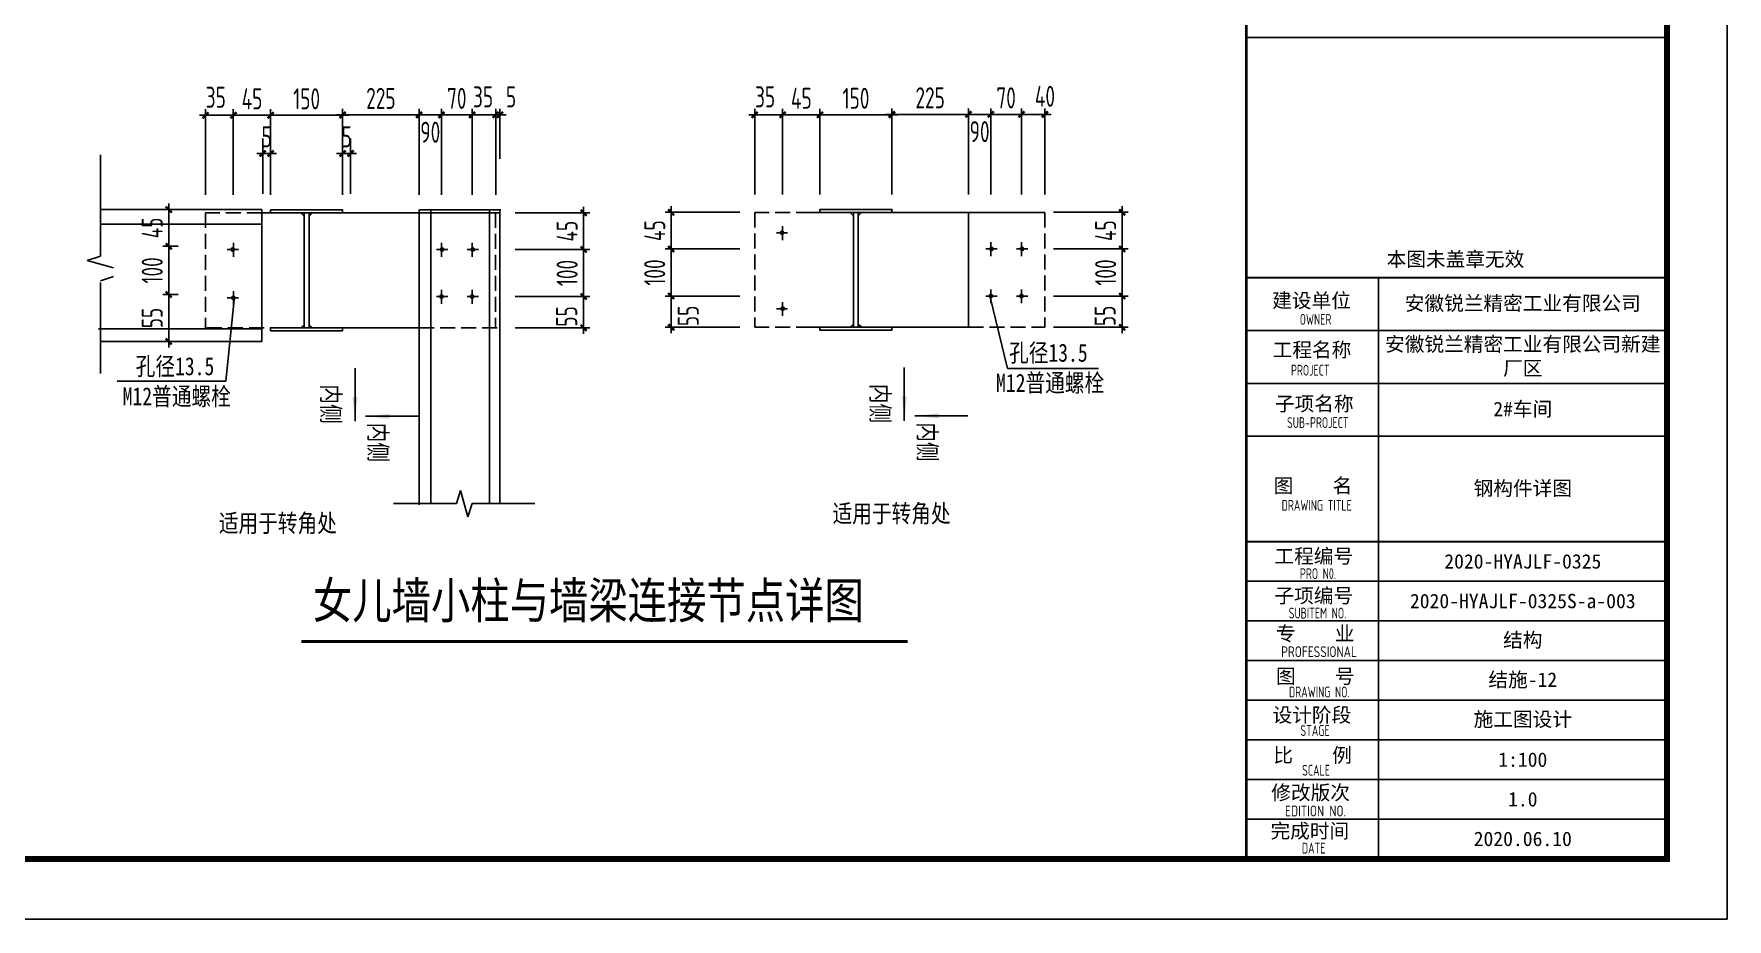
# Model space of a CAD drawing. Extents: x 492302 to 683319, y -252071 to 755100.
# Drawn here: x 549251 to 577425, y -252071 to -237333 of the extents above; entities that cross this region are included whole.
import ezdxf

# ---------------------------------------------------------------- set-up
doc = ezdxf.new("R2010")
doc.units = 0
doc.header["$LTSCALE"] = 1000
doc.header["$MEASUREMENT"] = 0
doc.linetypes.add('DASH', pattern=[0.35, 0.25, -0.1])
doc.layers.get('Defpoints').update_dxf_attribs({"color": 250})
for name, color, linetype in [('3T_WOOD', 21, 'Continuous'), ('OTHER', 7, 'Continuous'), ('PUB_DIM', 171, 'Continuous'), ('PUB_TEXT', 7, 'Continuous'), ('PUB_TITLE', 171, 'Continuous'), ('TK', 4, 'Continuous'), ('图层1', 8, 'Continuous'), ('水平支撑', 4, 'Continuous')]:
    doc.layers.add(name, color=color, linetype=linetype)
doc.styles.add('-宋体', font='', dxfattribs={"width": 0.8})
doc.styles.add('TSSD_Dimension', font='Tssdeng.shx', dxfattribs={"width": 0.7, "bigfont": 'hztxt.shx'})
doc.styles.add('TSSD_REIN', font='tssdeng.shx', dxfattribs={"width": 0.7, "bigfont": 'tssdchn.shx'})
doc.styles.add('图签宋体', font='', dxfattribs={"height": 300})
doc.styles.get('-宋体').set_extended_font_data('SimSun')
doc.styles.get('图签宋体').set_extended_font_data('NSimSun')
doc.dimstyles.new('TSSD_20_100', dxfattribs={"dimtxt": 350, "dimasz": 100, "dimexe": 100, "dimexo": 250, "dimgap": 100, "dimtad": 1, "dimdec": 0, "dimlfac": 0.2, "dimzin": 0, "dimdsep": 46, "dimtxsty": 'TSSD_Dimension', "dimblk": 'ARCHTICK', "dimblk1": 'ARCHTICK', "dimblk2": 'ARCHTICK', "dimcen": 0, "dimdle": 100, "dimclrt": 7, "dimadec": 0, "dimazin": 0, "dimtfac": 1, "dimtdec": 0, "dimtix": 1, "dimtmove": 2, "dimatfit": 3, "dimfxl": 0, "dimtolj": 1, "dimtzin": 0, "dimarcsym": 0})

# ---------------------------------------------------------------- blocks, each defined once
blk = doc.blocks.new('_ArchTick')
at = {"color": 0, "linetype": 'ByBlock', "const_width": 0.4}
blk.add_lwpolyline([(-0.5, -0.5), (0.5, 0.5)], dxfattribs=at)
blk = doc.blocks.new('*D1408')
at = {"layer": 'Defpoints', "color": 0}
for p in [(565683, -238673), (565683, -240255), (566075, -240255)]:
    blk.add_point(p, dxfattribs=at)
at = {"layer": 'PUB_DIM', "color": 0, "lineweight": -2}
for p, q in [((565683, -240005), (565683, -238573)), ((566075, -240005), (566075, -238573)), ((566175, -238673), (565583, -238673))]:
    blk.add_line(p, q, dxfattribs=at)
at = {"layer": 'PUB_DIM', "color": 0, "lineweight": -2, "xscale": 100, "yscale": 100, "zscale": 100}
for p, rotation in [((565683, -238673), 180.0000000021782), ((566075, -238673), 2.178257574314557e-09)]:
    blk.add_blockref('_ArchTick', p, dxfattribs=dict(at, rotation=rotation))
at = {"layer": 'PUB_DIM', "color": 7, "insert": (566074, -238373), "char_height": 350, "attachment_point": 5, "rotation": 0, "style": 'TSSD_Dimension'}
blk.add_mtext('\\A1;40', dxfattribs=at)
blk = doc.blocks.new('*D1409')
at = {"layer": 'Defpoints', "color": 0}
for p in [(564801, -238673), (564801, -240255), (565173, -240255)]:
    blk.add_point(p, dxfattribs=at)
at = {"layer": 'PUB_DIM', "color": 0, "lineweight": -2}
for p, q in [((564801, -240005), (564801, -238573)), ((565173, -240005), (565173, -238573)), ((565273, -238673), (564701, -238673))]:
    blk.add_line(p, q, dxfattribs=at)
at = {"layer": 'PUB_DIM', "color": 0, "lineweight": -2, "xscale": 100, "yscale": 100, "zscale": 100}
for p, rotation in [((564801, -238673), 180.0000000022905), ((565173, -238673), 2.290487799427865e-09)]:
    blk.add_blockref('_ArchTick', p, dxfattribs=dict(at, rotation=rotation))
at = {"layer": 'PUB_DIM', "color": 7, "insert": (564987, -238961), "char_height": 350, "attachment_point": 5, "rotation": 0, "style": 'TSSD_Dimension'}
blk.add_mtext('\\A1;90', dxfattribs=at)
blk = doc.blocks.new('*D1410')
at = {"layer": 'Defpoints', "color": 0}
for p in [(565173, -238673), (565173, -240255), (565683, -240255)]:
    blk.add_point(p, dxfattribs=at)
at = {"layer": 'PUB_DIM', "color": 0, "lineweight": -2}
for p, q in [((565173, -240005), (565173, -238573)), ((565683, -240005), (565683, -238573)), ((565173, -238673), (565073, -238673)), ((565683, -238673), (565173, -238673)), ((565683, -238673), (565783, -238673))]:
    blk.add_line(p, q, dxfattribs=at)
at = {"layer": 'PUB_DIM', "color": 0, "lineweight": -2, "xscale": 100, "yscale": 100, "zscale": 100}
for p, rotation in [((565173, -238673), 359.999999996648), ((565683, -238673), 179.999999996648)]:
    blk.add_blockref('_ArchTick', p, dxfattribs=dict(at, rotation=rotation))
at = {"layer": 'PUB_DIM', "color": 7, "insert": (565428, -238398), "char_height": 350, "attachment_point": 5, "rotation": 360, "style": 'TSSD_Dimension'}
blk.add_mtext('\\A1;70', dxfattribs=at)
blk = doc.blocks.new('*D1411')
at = {"layer": 'Defpoints', "color": 0}
for p in [(563528, -238681), (562331, -240255), (563528, -240255)]:
    blk.add_point(p, dxfattribs=at)
at = {"layer": 'PUB_DIM', "color": 0, "lineweight": -2}
for p, q in [((562331, -240005), (562331, -238581)), ((563528, -240005), (563528, -238581)), ((562231, -238681), (563628, -238681))]:
    blk.add_line(p, q, dxfattribs=at)
at = {"layer": 'PUB_DIM', "color": 0, "lineweight": -2, "xscale": 100, "yscale": 100, "zscale": 100, "rotation": 180}
blk.add_blockref('_ArchTick', (562331, -238681), dxfattribs=at)
at = {"layer": 'PUB_DIM', "color": 0, "lineweight": -2, "xscale": 100, "yscale": 100, "zscale": 100}
blk.add_blockref('_ArchTick', (563528, -238681), dxfattribs=at)
at = {"layer": 'PUB_DIM', "color": 7, "insert": (562930, -238406), "char_height": 350, "attachment_point": 5, "style": 'TSSD_Dimension'}
blk.add_mtext('\\A1;150', dxfattribs=at)
blk = doc.blocks.new('*D1412')
at = {"layer": 'Defpoints', "color": 0}
for p in [(562331, -238681), (561710, -240255), (562331, -240255)]:
    blk.add_point(p, dxfattribs=at)
at = {"layer": 'PUB_DIM', "color": 0, "lineweight": -2}
for p, q in [((561710, -240005), (561710, -238581)), ((562331, -240005), (562331, -238581)), ((561610, -238681), (562431, -238681))]:
    blk.add_line(p, q, dxfattribs=at)
at = {"layer": 'PUB_DIM', "color": 0, "lineweight": -2, "xscale": 100, "yscale": 100, "zscale": 100, "rotation": 180}
blk.add_blockref('_ArchTick', (561710, -238681), dxfattribs=at)
at = {"layer": 'PUB_DIM', "color": 0, "lineweight": -2, "xscale": 100, "yscale": 100, "zscale": 100}
blk.add_blockref('_ArchTick', (562331, -238681), dxfattribs=at)
at = {"layer": 'PUB_DIM', "color": 7, "insert": (562021, -238406), "char_height": 350, "attachment_point": 5, "style": 'TSSD_Dimension'}
blk.add_mtext('\\A1;45', dxfattribs=at)
blk = doc.blocks.new('*D1413')
at = {"layer": 'Defpoints', "color": 0}
for p in [(563528, -238673), (563528, -240255), (564801, -240255)]:
    blk.add_point(p, dxfattribs=at)
at = {"layer": 'PUB_DIM', "color": 0, "lineweight": -2}
for p, q in [((563528, -240005), (563528, -238573)), ((564801, -240005), (564801, -238573)), ((564901, -238673), (563428, -238673))]:
    blk.add_line(p, q, dxfattribs=at)
at = {"layer": 'PUB_DIM', "color": 0, "lineweight": -2, "xscale": 100, "yscale": 100, "zscale": 100, "rotation": 180}
blk.add_blockref('_ArchTick', (563528, -238673), dxfattribs=at)
at = {"layer": 'PUB_DIM', "color": 0, "lineweight": -2, "xscale": 100, "yscale": 100, "zscale": 100}
blk.add_blockref('_ArchTick', (564801, -238673), dxfattribs=at)
at = {"layer": 'PUB_DIM', "color": 7, "insert": (564164, -238398), "char_height": 350, "attachment_point": 5, "style": 'TSSD_Dimension'}
blk.add_mtext('\\A1;225', dxfattribs=at)
blk = doc.blocks.new('*D1414')
at = {"layer": 'Defpoints', "color": 0}
for p in [(554389, -238689), (553191, -240264), (554389, -240264)]:
    blk.add_point(p, dxfattribs=at)
at = {"layer": 'PUB_DIM', "color": 0, "lineweight": -2}
for p, q in [((553191, -240014), (553191, -238589)), ((554389, -240014), (554389, -238589)), ((553091, -238689), (554489, -238689))]:
    blk.add_line(p, q, dxfattribs=at)
at = {"layer": 'PUB_DIM', "color": 0, "lineweight": -2, "xscale": 100, "yscale": 100, "zscale": 100, "rotation": 180}
blk.add_blockref('_ArchTick', (553191, -238689), dxfattribs=at)
at = {"layer": 'PUB_DIM', "color": 0, "lineweight": -2, "xscale": 100, "yscale": 100, "zscale": 100}
blk.add_blockref('_ArchTick', (554389, -238689), dxfattribs=at)
at = {"layer": 'PUB_DIM', "color": 7, "insert": (553790, -238414), "char_height": 350, "attachment_point": 5, "style": 'TSSD_Dimension'}
blk.add_mtext('\\A1;150', dxfattribs=at)
blk = doc.blocks.new('*D1415')
at = {"layer": 'Defpoints', "color": 0}
for p in [(553059, -239410), (553191, -239323), (553191, -239410)]:
    blk.add_point(p, dxfattribs=at)
at = {"layer": 'PUB_DIM', "color": 0, "lineweight": -2}
for p, q in [((553059, -239160), (553059, -239223)), ((553191, -239160), (553191, -239223)), ((553059, -239323), (552959, -239323)), ((553059, -239323), (553191, -239323)), ((553191, -239323), (553291, -239323))]:
    blk.add_line(p, q, dxfattribs=at)
at = {"layer": 'PUB_DIM', "color": 0, "lineweight": -2, "xscale": 100, "yscale": 100, "zscale": 100}
blk.add_blockref('_ArchTick', (553059, -239323), dxfattribs=at)
at = {"layer": 'PUB_DIM', "color": 0, "lineweight": -2, "xscale": 100, "yscale": 100, "zscale": 100, "rotation": 180}
blk.add_blockref('_ArchTick', (553191, -239323), dxfattribs=at)
at = {"layer": 'PUB_DIM', "color": 7, "insert": (553125, -239048), "char_height": 350, "attachment_point": 5, "style": 'TSSD_Dimension'}
blk.add_mtext('\\A1;5', dxfattribs=at)
blk = doc.blocks.new('*D1416')
at = {"layer": 'Defpoints', "color": 0}
for p in [(553191, -238689), (552570, -240264), (553191, -240264)]:
    blk.add_point(p, dxfattribs=at)
at = {"layer": 'PUB_DIM', "color": 0, "lineweight": -2}
for p, q in [((552570, -240014), (552570, -238589)), ((553191, -240014), (553191, -238589)), ((552470, -238689), (553291, -238689))]:
    blk.add_line(p, q, dxfattribs=at)
at = {"layer": 'PUB_DIM', "color": 0, "lineweight": -2, "xscale": 100, "yscale": 100, "zscale": 100, "rotation": 180}
blk.add_blockref('_ArchTick', (552570, -238689), dxfattribs=at)
at = {"layer": 'PUB_DIM', "color": 0, "lineweight": -2, "xscale": 100, "yscale": 100, "zscale": 100}
blk.add_blockref('_ArchTick', (553191, -238689), dxfattribs=at)
at = {"layer": 'PUB_DIM', "color": 7, "insert": (552881, -238414), "char_height": 350, "attachment_point": 5, "style": 'TSSD_Dimension'}
blk.add_mtext('\\A1;45', dxfattribs=at)
blk = doc.blocks.new('*D1417')
at = {"layer": 'Defpoints', "color": 0}
for p in [(552570, -238689), (552106, -240264), (552570, -240264)]:
    blk.add_point(p, dxfattribs=at)
at = {"layer": 'PUB_DIM', "color": 0, "lineweight": -2}
for p, q in [((552106, -240014), (552106, -238589)), ((552570, -240014), (552570, -238589)), ((552006, -238689), (552670, -238689))]:
    blk.add_line(p, q, dxfattribs=at)
at = {"layer": 'PUB_DIM', "color": 0, "lineweight": -2, "xscale": 100, "yscale": 100, "zscale": 100, "rotation": 180}
blk.add_blockref('_ArchTick', (552106, -238689), dxfattribs=at)
at = {"layer": 'PUB_DIM', "color": 0, "lineweight": -2, "xscale": 100, "yscale": 100, "zscale": 100}
blk.add_blockref('_ArchTick', (552570, -238689), dxfattribs=at)
at = {"layer": 'PUB_DIM', "color": 7, "insert": (552278, -238389), "char_height": 350, "attachment_point": 5, "style": 'TSSD_Dimension'}
blk.add_mtext('\\A1;35', dxfattribs=at)
blk = doc.blocks.new('*D1418')
at = {"layer": 'Defpoints', "color": 0}
for p in [(556033, -238682), (556033, -240264), (556543, -240264)]:
    blk.add_point(p, dxfattribs=at)
at = {"layer": 'PUB_DIM', "color": 0, "lineweight": -2}
for p, q in [((556033, -240014), (556033, -238582)), ((556543, -240014), (556543, -238582)), ((556033, -238682), (555933, -238682)), ((556543, -238682), (556033, -238682)), ((556543, -238682), (556643, -238682))]:
    blk.add_line(p, q, dxfattribs=at)
at = {"layer": 'PUB_DIM', "color": 0, "lineweight": -2, "xscale": 100, "yscale": 100, "zscale": 100}
for p, rotation in [((556033, -238682), 359.999999996648), ((556543, -238682), 179.999999996648)]:
    blk.add_blockref('_ArchTick', p, dxfattribs=dict(at, rotation=rotation))
at = {"layer": 'PUB_DIM', "color": 7, "insert": (556288, -238407), "char_height": 350, "attachment_point": 5, "rotation": 360, "style": 'TSSD_Dimension'}
blk.add_mtext('\\A1;70', dxfattribs=at)
blk = doc.blocks.new('*D1419')
at = {"layer": 'Defpoints', "color": 0}
for p in [(556543, -238682), (556543, -240264), (556935, -240264)]:
    blk.add_point(p, dxfattribs=at)
at = {"layer": 'PUB_DIM', "color": 0, "lineweight": -2}
for p, q in [((556543, -240014), (556543, -238582)), ((556935, -240014), (556935, -238582)), ((557035, -238682), (556443, -238682))]:
    blk.add_line(p, q, dxfattribs=at)
at = {"layer": 'PUB_DIM', "color": 0, "lineweight": -2, "xscale": 100, "yscale": 100, "zscale": 100}
for p, rotation in [((556543, -238682), 180.0000000021782), ((556935, -238682), 2.178257574314557e-09)]:
    blk.add_blockref('_ArchTick', p, dxfattribs=dict(at, rotation=rotation))
at = {"layer": 'PUB_DIM', "color": 7, "insert": (556725, -238382), "char_height": 350, "attachment_point": 5, "rotation": 0, "style": 'TSSD_Dimension'}
blk.add_mtext('\\A1;35', dxfattribs=at)
blk = doc.blocks.new('*D1420')
at = {"layer": 'Defpoints', "color": 0}
for p in [(554389, -238682), (554389, -240264), (555661, -240264)]:
    blk.add_point(p, dxfattribs=at)
at = {"layer": 'PUB_DIM', "color": 0, "lineweight": -2}
for p, q in [((554389, -240014), (554389, -238582)), ((555661, -240014), (555661, -238582)), ((555761, -238682), (554289, -238682))]:
    blk.add_line(p, q, dxfattribs=at)
at = {"layer": 'PUB_DIM', "color": 0, "lineweight": -2, "xscale": 100, "yscale": 100, "zscale": 100, "rotation": 180}
blk.add_blockref('_ArchTick', (554389, -238682), dxfattribs=at)
at = {"layer": 'PUB_DIM', "color": 0, "lineweight": -2, "xscale": 100, "yscale": 100, "zscale": 100}
blk.add_blockref('_ArchTick', (555661, -238682), dxfattribs=at)
at = {"layer": 'PUB_DIM', "color": 7, "insert": (555025, -238407), "char_height": 350, "attachment_point": 5, "style": 'TSSD_Dimension'}
blk.add_mtext('\\A1;225', dxfattribs=at)
blk = doc.blocks.new('*D1421')
at = {"layer": 'Defpoints', "color": 0}
for p in [(555661, -238682), (555661, -240264), (556033, -240264)]:
    blk.add_point(p, dxfattribs=at)
at = {"layer": 'PUB_DIM', "color": 0, "lineweight": -2}
for p, q in [((555661, -240014), (555661, -238582)), ((556033, -240014), (556033, -238582)), ((556133, -238682), (555561, -238682))]:
    blk.add_line(p, q, dxfattribs=at)
at = {"layer": 'PUB_DIM', "color": 0, "lineweight": -2, "xscale": 100, "yscale": 100, "zscale": 100}
for p, rotation in [((555661, -238682), 180.0000000022905), ((556033, -238682), 2.290487799427865e-09)]:
    blk.add_blockref('_ArchTick', p, dxfattribs=dict(at, rotation=rotation))
at = {"layer": 'PUB_DIM', "color": 7, "insert": (555847, -238970), "char_height": 350, "attachment_point": 5, "rotation": 0, "style": 'TSSD_Dimension'}
blk.add_mtext('\\A1;90', dxfattribs=at)
blk = doc.blocks.new('*D1422')
at = {"layer": 'Defpoints', "color": 0}
for p in [(556935, -238683), (556935, -239662), (557007, -239662)]:
    blk.add_point(p, dxfattribs=at)
at = {"layer": 'PUB_DIM', "color": 0, "lineweight": -2}
for p, q in [((556935, -239412), (556935, -238583)), ((557007, -239412), (557007, -238583)), ((556935, -238683), (556835, -238683)), ((557007, -238683), (556935, -238683)), ((557007, -238683), (557107, -238683))]:
    blk.add_line(p, q, dxfattribs=at)
at = {"layer": 'PUB_DIM', "color": 0, "lineweight": -2, "xscale": 100, "yscale": 100, "zscale": 100}
for p, rotation in [((556935, -238683), 1.181690564132229e-08), ((557007, -238683), 180.0000000118169)]:
    blk.add_blockref('_ArchTick', p, dxfattribs=dict(at, rotation=rotation))
at = {"layer": 'PUB_DIM', "color": 7, "insert": (557191, -238383), "char_height": 350, "attachment_point": 5, "rotation": 0, "style": 'TSSD_Dimension'}
blk.add_mtext('\\A1;5', dxfattribs=at)
blk = doc.blocks.new('*D1423')
at = {"layer": 'Defpoints', "color": 0}
for p in [(554389, -239323), (554389, -239410), (554521, -239410)]:
    blk.add_point(p, dxfattribs=at)
at = {"layer": 'PUB_DIM', "color": 0, "lineweight": -2}
for p, q in [((554389, -239160), (554389, -239223)), ((554521, -239160), (554521, -239223)), ((554389, -239323), (554289, -239323)), ((554521, -239323), (554389, -239323)), ((554521, -239323), (554621, -239323))]:
    blk.add_line(p, q, dxfattribs=at)
at = {"layer": 'PUB_DIM', "color": 0, "lineweight": -2, "xscale": 100, "yscale": 100, "zscale": 100}
blk.add_blockref('_ArchTick', (554389, -239323), dxfattribs=at)
at = {"layer": 'PUB_DIM', "color": 0, "lineweight": -2, "xscale": 100, "yscale": 100, "zscale": 100, "rotation": 180}
blk.add_blockref('_ArchTick', (554521, -239323), dxfattribs=at)
at = {"layer": 'PUB_DIM', "color": 7, "insert": (554455, -239048), "char_height": 350, "attachment_point": 5, "style": 'TSSD_Dimension'}
blk.add_mtext('\\A1;5', dxfattribs=at)
blk = doc.blocks.new('*D1424')
at = {"layer": 'Defpoints', "color": 0}
for p in [(561710, -238681), (561246, -240255), (561710, -240255)]:
    blk.add_point(p, dxfattribs=at)
at = {"layer": 'PUB_DIM', "color": 0, "lineweight": -2}
for p, q in [((561246, -240005), (561246, -238581)), ((561710, -240005), (561710, -238581)), ((561146, -238681), (561810, -238681))]:
    blk.add_line(p, q, dxfattribs=at)
at = {"layer": 'PUB_DIM', "color": 0, "lineweight": -2, "xscale": 100, "yscale": 100, "zscale": 100, "rotation": 180}
blk.add_blockref('_ArchTick', (561246, -238681), dxfattribs=at)
at = {"layer": 'PUB_DIM', "color": 0, "lineweight": -2, "xscale": 100, "yscale": 100, "zscale": 100}
blk.add_blockref('_ArchTick', (561710, -238681), dxfattribs=at)
at = {"layer": 'PUB_DIM', "color": 7, "insert": (561418, -238381), "char_height": 350, "attachment_point": 5, "style": 'TSSD_Dimension'}
blk.add_mtext('\\A1;35', dxfattribs=at)
blk = doc.blocks.new('*D1430')
at = {"layer": 'Defpoints', "color": 0}
for p in [(551496, -240258), (551902, -240258), (551902, -240869)]:
    blk.add_point(p, dxfattribs=at)
at = {"layer": 'PUB_DIM', "color": 0, "lineweight": -2}
for p, q in [((551652, -240258), (551396, -240258)), ((551496, -240969), (551496, -240158)), ((551652, -240869), (551396, -240869))]:
    blk.add_line(p, q, dxfattribs=at)
at = {"layer": 'PUB_DIM', "color": 0, "lineweight": -2, "xscale": 100, "yscale": 100, "zscale": 100}
for p, rotation in [((551496, -240258), 90), ((551496, -240869), 270)]:
    blk.add_blockref('_ArchTick', p, dxfattribs=dict(at, rotation=rotation))
at = {"layer": 'PUB_DIM', "color": 7, "insert": (551221, -240564), "char_height": 350, "attachment_point": 5, "rotation": 90, "style": 'TSSD_Dimension'}
blk.add_mtext('\\A1;45', dxfattribs=at)
blk = doc.blocks.new('*D1431')
at = {"layer": 'Defpoints', "color": 0}
for p in [(551496, -241672), (551902, -241672), (551902, -242455)]:
    blk.add_point(p, dxfattribs=at)
at = {"layer": 'PUB_DIM', "color": 0, "lineweight": -2}
for p, q in [((551652, -241672), (551396, -241672)), ((551496, -242555), (551496, -241572)), ((551652, -242455), (551396, -242455))]:
    blk.add_line(p, q, dxfattribs=at)
at = {"layer": 'PUB_DIM', "color": 0, "lineweight": -2, "xscale": 100, "yscale": 100, "zscale": 100}
for p, rotation in [((551496, -241672), 90), ((551496, -242455), 270)]:
    blk.add_blockref('_ArchTick', p, dxfattribs=dict(at, rotation=rotation))
at = {"layer": 'PUB_DIM', "color": 7, "insert": (551221, -242064), "char_height": 350, "attachment_point": 5, "rotation": 90, "style": 'TSSD_Dimension'}
blk.add_mtext('\\A1;55', dxfattribs=at)
blk = doc.blocks.new('*D1432')
at = {"layer": 'Defpoints', "color": 0}
for p in [(551496, -240869), (551902, -240869), (551902, -241672)]:
    blk.add_point(p, dxfattribs=at)
at = {"layer": 'PUB_DIM', "color": 0, "lineweight": -2}
for p, q in [((551652, -240869), (551396, -240869)), ((551496, -241772), (551496, -240769)), ((551652, -241672), (551396, -241672))]:
    blk.add_line(p, q, dxfattribs=at)
at = {"layer": 'PUB_DIM', "color": 0, "lineweight": -2, "xscale": 100, "yscale": 100, "zscale": 100}
for p, rotation in [((551496, -240869), 90), ((551496, -241672), 270)]:
    blk.add_blockref('_ArchTick', p, dxfattribs=dict(at, rotation=rotation))
at = {"layer": 'PUB_DIM', "color": 7, "insert": (551221, -241271), "char_height": 350, "attachment_point": 5, "rotation": 90, "style": 'TSSD_Dimension'}
blk.add_mtext('\\A1;100', dxfattribs=at)
blk = doc.blocks.new('_ARROW')
blk.add_solid([(0, 0), (-1, 0.1), (-1, -0.1)])
blk = doc.blocks.new('*D1441')
at = {"layer": 'Defpoints', "color": 0}
for p in [(557007, -240313), (558399, -240313), (557007, -240922)]:
    blk.add_point(p, dxfattribs=at)
at = {"layer": 'PUB_DIM', "color": 0, "lineweight": -2}
for p, q in [((557257, -240313), (558499, -240313)), ((558399, -241022), (558399, -240213)), ((557257, -240922), (558499, -240922))]:
    blk.add_line(p, q, dxfattribs=at)
at = {"layer": 'PUB_DIM', "color": 0, "lineweight": -2, "xscale": 100, "yscale": 100, "zscale": 100}
for p, rotation in [((558399, -240313), 90), ((558399, -240922), 270)]:
    blk.add_blockref('_ArchTick', p, dxfattribs=dict(at, rotation=rotation))
at = {"layer": 'PUB_DIM', "color": 7, "insert": (558124, -240618), "char_height": 350, "attachment_point": 5, "rotation": 90, "style": 'TSSD_Dimension'}
blk.add_mtext('\\A1;45', dxfattribs=at)
blk = doc.blocks.new('*D1442')
at = {"layer": 'Defpoints', "color": 0}
for p in [(557007, -241706), (558399, -241706), (557007, -242225)]:
    blk.add_point(p, dxfattribs=at)
at = {"layer": 'PUB_DIM', "color": 0, "lineweight": -2}
for p, q in [((557257, -241706), (558499, -241706)), ((558399, -242325), (558399, -241606)), ((557257, -242225), (558499, -242225))]:
    blk.add_line(p, q, dxfattribs=at)
at = {"layer": 'PUB_DIM', "color": 0, "lineweight": -2, "xscale": 100, "yscale": 100, "zscale": 100}
for p, rotation in [((558399, -241706), 90), ((558399, -242225), 270)]:
    blk.add_blockref('_ArchTick', p, dxfattribs=dict(at, rotation=rotation))
at = {"layer": 'PUB_DIM', "color": 7, "insert": (558116, -242037), "char_height": 350, "attachment_point": 5, "rotation": 90, "style": 'TSSD_Dimension'}
blk.add_mtext('\\A1;55', dxfattribs=at)
blk = doc.blocks.new('*D1443')
at = {"layer": 'Defpoints', "color": 0}
for p in [(557007, -240922), (558399, -240922), (557007, -241706)]:
    blk.add_point(p, dxfattribs=at)
at = {"layer": 'PUB_DIM', "color": 0, "lineweight": -2}
for p, q in [((558399, -241806), (558399, -240822)), ((557257, -240922), (558499, -240922)), ((557257, -241706), (558499, -241706))]:
    blk.add_line(p, q, dxfattribs=at)
at = {"layer": 'PUB_DIM', "color": 0, "lineweight": -2, "xscale": 100, "yscale": 100, "zscale": 100}
for p, rotation in [((558399, -240922), 90), ((558399, -241706), 270)]:
    blk.add_blockref('_ArchTick', p, dxfattribs=dict(at, rotation=rotation))
at = {"layer": 'PUB_DIM', "color": 7, "insert": (558124, -241314), "char_height": 350, "attachment_point": 5, "rotation": 90, "style": 'TSSD_Dimension'}
blk.add_mtext('\\A1;100', dxfattribs=at)
blk = doc.blocks.new('*D1457')
at = {"layer": 'Defpoints', "color": 0}
for p in [(565967, -240304), (567359, -240304), (565967, -240914)]:
    blk.add_point(p, dxfattribs=at)
at = {"layer": 'PUB_DIM', "color": 0, "lineweight": -2}
for p, q in [((566217, -240304), (567459, -240304)), ((567359, -241014), (567359, -240204)), ((566217, -240914), (567459, -240914))]:
    blk.add_line(p, q, dxfattribs=at)
at = {"layer": 'PUB_DIM', "color": 0, "lineweight": -2, "xscale": 100, "yscale": 100, "zscale": 100}
for p, rotation in [((567359, -240304), 90), ((567359, -240914), 270)]:
    blk.add_blockref('_ArchTick', p, dxfattribs=dict(at, rotation=rotation))
at = {"layer": 'PUB_DIM', "color": 7, "insert": (567084, -240609), "char_height": 350, "attachment_point": 5, "rotation": 90, "style": 'TSSD_Dimension'}
blk.add_mtext('\\A1;45', dxfattribs=at)
blk = doc.blocks.new('*D1458')
at = {"layer": 'Defpoints', "color": 0}
for p in [(565967, -241698), (567359, -241698), (565967, -242217)]:
    blk.add_point(p, dxfattribs=at)
at = {"layer": 'PUB_DIM', "color": 0, "lineweight": -2}
for p, q in [((566217, -241698), (567459, -241698)), ((567359, -242317), (567359, -241598)), ((566217, -242217), (567459, -242217))]:
    blk.add_line(p, q, dxfattribs=at)
at = {"layer": 'PUB_DIM', "color": 0, "lineweight": -2, "xscale": 100, "yscale": 100, "zscale": 100}
for p, rotation in [((567359, -241698), 90), ((567359, -242217), 270)]:
    blk.add_blockref('_ArchTick', p, dxfattribs=dict(at, rotation=rotation))
at = {"layer": 'PUB_DIM', "color": 7, "insert": (567075, -242028), "char_height": 350, "attachment_point": 5, "rotation": 90, "style": 'TSSD_Dimension'}
blk.add_mtext('\\A1;55', dxfattribs=at)
blk = doc.blocks.new('*D1459')
at = {"layer": 'Defpoints', "color": 0}
for p in [(565967, -240914), (567359, -240914), (565967, -241698)]:
    blk.add_point(p, dxfattribs=at)
at = {"layer": 'PUB_DIM', "color": 0, "lineweight": -2}
for p, q in [((567359, -241798), (567359, -240814)), ((566217, -240914), (567459, -240914)), ((566217, -241698), (567459, -241698))]:
    blk.add_line(p, q, dxfattribs=at)
at = {"layer": 'PUB_DIM', "color": 0, "lineweight": -2, "xscale": 100, "yscale": 100, "zscale": 100}
for p, rotation in [((567359, -240914), 90), ((567359, -241698), 270)]:
    blk.add_blockref('_ArchTick', p, dxfattribs=dict(at, rotation=rotation))
at = {"layer": 'PUB_DIM', "color": 7, "insert": (567084, -241306), "char_height": 350, "attachment_point": 5, "rotation": 90, "style": 'TSSD_Dimension'}
blk.add_mtext('\\A1;100', dxfattribs=at)
blk = doc.blocks.new('*D1460')
at = {"layer": 'Defpoints', "color": 0}
for p in [(559856, -240304), (561248, -240304), (561248, -240914)]:
    blk.add_point(p, dxfattribs=at)
at = {"layer": 'PUB_DIM', "color": 0, "lineweight": -2}
for p, q in [((560998, -240304), (559756, -240304)), ((559856, -241014), (559856, -240204)), ((560998, -240914), (559756, -240914))]:
    blk.add_line(p, q, dxfattribs=at)
at = {"layer": 'PUB_DIM', "color": 0, "lineweight": -2, "xscale": 100, "yscale": 100, "zscale": 100}
for p, rotation in [((559856, -240304), 90), ((559856, -240914), 270)]:
    blk.add_blockref('_ArchTick', p, dxfattribs=dict(at, rotation=rotation))
at = {"layer": 'PUB_DIM', "color": 7, "insert": (559581, -240609), "char_height": 350, "attachment_point": 5, "rotation": 90, "style": 'TSSD_Dimension'}
blk.add_mtext('\\A1;45', dxfattribs=at)
blk = doc.blocks.new('*D1461')
at = {"layer": 'Defpoints', "color": 0}
for p in [(559856, -241698), (561248, -241698), (561248, -242217)]:
    blk.add_point(p, dxfattribs=at)
at = {"layer": 'PUB_DIM', "color": 0, "lineweight": -2}
for p, q in [((560998, -241698), (559756, -241698)), ((559856, -242317), (559856, -241598)), ((560998, -242217), (559756, -242217))]:
    blk.add_line(p, q, dxfattribs=at)
at = {"layer": 'PUB_DIM', "color": 0, "lineweight": -2, "xscale": 100, "yscale": 100, "zscale": 100}
for p, rotation in [((559856, -241698), 90), ((559856, -242217), 270)]:
    blk.add_blockref('_ArchTick', p, dxfattribs=dict(at, rotation=rotation))
at = {"layer": 'PUB_DIM', "color": 7, "insert": (560140, -242028), "char_height": 350, "attachment_point": 5, "rotation": 90, "style": 'TSSD_Dimension'}
blk.add_mtext('\\A1;55', dxfattribs=at)
blk = doc.blocks.new('*D1462')
at = {"layer": 'Defpoints', "color": 0}
for p in [(559856, -240914), (561248, -240914), (561248, -241698)]:
    blk.add_point(p, dxfattribs=at)
at = {"layer": 'PUB_DIM', "color": 0, "lineweight": -2}
for p, q in [((559856, -241798), (559856, -240814)), ((560998, -240914), (559756, -240914)), ((560998, -241698), (559756, -241698))]:
    blk.add_line(p, q, dxfattribs=at)
at = {"layer": 'PUB_DIM', "color": 0, "lineweight": -2, "xscale": 100, "yscale": 100, "zscale": 100}
for p, rotation in [((559856, -240914), 90), ((559856, -241698), 270)]:
    blk.add_blockref('_ArchTick', p, dxfattribs=dict(at, rotation=rotation))
at = {"layer": 'PUB_DIM', "color": 7, "insert": (559581, -241306), "char_height": 350, "attachment_point": 5, "rotation": 90, "style": 'TSSD_Dimension'}
blk.add_mtext('\\A1;100', dxfattribs=at)
blk = doc.blocks.new('GeYuanFrame_33718775', base_point=(20.09, 4.53))
at = {"layer": 'PUB_TITLE'}
blk.add_lwpolyline([(803.09, 14.53), (803.09, 111.33)], dxfattribs=at)
at = {"layer": 'TK'}
for p, q in [((781.09, 102.53), (851.09, 102.53)), ((781.09, 93.73), (851.09, 93.73)), ((781.09, 84.93), (803.09, 84.93)), ((781.09, 84.93), (851.09, 84.93)), ((781.09, 67.37), (851.09, 67.37)), ((781.09, 67.33), (851.09, 67.33)), ((781.09, 60.77), (851.09, 60.77)), ((781.09, 54.17), (851.09, 54.17)), ((781.09, 47.57), (851.09, 47.57)), ((781.09, 40.97), (851.09, 40.97)), ((781.09, 34.37), (851.09, 34.37)), ((781.09, 27.77), (851.09, 27.77)), ((781.09, 21.17), (851.09, 21.17)), ((781.09, 14.53), (851.09, 14.53))]:
    blk.add_line(p, q, dxfattribs=at)
blk.add_lwpolyline([(20.09, 4.53), (20.09, 598.53), (861.09, 598.53), (861.09, 4.53)], close=True, dxfattribs=at)
at = {"layer": 'TK', "const_width": 1}
blk.add_lwpolyline([(45.09, 588.53), (851.09, 588.53), (851.09, 14.53), (45.09, 14.53)], close=True, dxfattribs=at)
at = {"layer": 'TK'}
for points, const_width in [([(781.09, 588.53), (781.09, 14.53)], 0.4), ([(781.09, 111.33), (851.09, 111.33)], 0.35), ([(781.09, 67.37), (851.09, 67.37)], 0.35)]:
    blk.add_lwpolyline(points, dxfattribs=dict(at, const_width=const_width))
blk.add_lwpolyline([(781.09, 151.33), (851.09, 151.33)], dxfattribs=at)
at = {"layer": 'TK', "style": '图签宋体'}
for s, p in [('本图未盖章无效', (804.43, 113.2)), ('建设单位', (785.39, 106.33)), ('工程名称', (785.47, 98.12)), ('子项名称', (785.85, 89.14)), ('图    名', (785.63, 75.5)), ('工程编号', (785.77, 63.77)), ('子项编号', (785.77, 57.19)), ('专    业', (786.01, 50.88)), ('图    号', (786.02, 43.77)), ('设计阶段', (785.45, 37.32)), ('比    例', (785.59, 30.63)), ('修改版次', (785.24, 24.41)), ('完成时间', (785.11, 18.02))]:
    blk.add_text(s, height=2.4, dxfattribs=at).set_placement(p)
at = {"layer": 'TK', "style": 'TSSD_REIN'}
for s, width, p in [('OWNER', 0.7, (789.98, 103.48)), ('PROJECT', 0.7, (788.52, 95.02)), ('SUB-PROJECT', 0.7, (787.86, 86.3)), ('DRAWING TITLE', 0.7, (786.97, 72.53)), ('PRO N0.', 0.7, (790.01, 61.15)), ('SUBITEM NO.', 0.7, (788.15, 54.58)), ('PROFESSIONAL', 0.8, (786.88, 48.15)), ('DRAWING NO.', 0.7, (788.19, 41.45)), ('STAGE', 0.7, (790.09, 35.03)), ('SCALE', 0.7, (790.38, 28.42)), ('EDITION NO.', 0.8, (787.53, 21.64)), ('DATE', 0.7, (790.33, 15.45))]:
    blk.add_text(s, height=1.8, dxfattribs=dict(at, width=width)).set_placement(p)
at = {"layer": 'TK', "char_height": 2.4, "width": 48, "attachment_point": 5, "style": '图签宋体'}
for s, insert in [('安徽锐兰精密工业有限公司', (827.09, 106.93)), ('安徽锐兰精密工业有限公司新建厂区', (827.09, 98.13)), ('2#车间', (827.09, 89.33)), ('钢构件详图', (827.09, 76.13)), ('2020-HYAJLF-0325', (827.09, 64.07)), ('2020-HYAJLF-0325S-a-003', (827.09, 57.47)), ('结构', (827.09, 50.87)), ('结施-12', (827.09, 44.27)), ('施工图设计', (827.09, 37.67)), ('1:100', (827.09, 31.07)), ('1.0', (827.09, 24.47)), ('2020.06.10', (827.09, 17.88))]:
    blk.add_mtext(s, dxfattribs=dict(at, insert=insert))

msp = doc.modelspace()

# ---------------------------------------------------------------- linework, layer by layer
at = {"layer": 'OTHER'}
for p, q in [((550358.9, -239346.3), (550358.9, -241036)), ((550358.9, -241036), (550138.9, -241106)), ((550138.9, -241106), (550578.9, -241226)), ((550578.9, -241375.2), (550358.9, -241445.2)), ((550358.9, -241475.1), (550358.9, -242985.7)), ((556352.1, -244933.7), (556282.1, -245153.7)), ((556472.1, -245373.7), (556352.1, -244933.7)), ((556282.1, -245153.7), (555236.1, -245153.7)), ((556542.1, -245153.7), (556472.1, -245373.7)), ((557588.1, -245153.7), (556542.1, -245153.7))]:
    msp.add_line(p, q, dxfattribs=at)
at = {"layer": 'PUB_DIM'}
for p, q in [((553058.8, -239072.9), (553058.8, -239995.8)), ((554520.8, -239072.9), (554520.8, -239995.8)), ((555660.7, -240263.7), (557022.6, -240263.7))]:
    msp.add_line(p, q, dxfattribs=at)
for points in [[(554594.6, -243781.2), (554594.6, -242896.9)], [(563734.5, -243772.6), (563734.5, -242888.3)], [(554767.3, -243699.4), (555651.6, -243699.4)], [(563907.2, -243690.8), (564791.5, -243690.8)]]:
    msp.add_lwpolyline(points, dxfattribs=at)
at = {"layer": '图层1'}
for p, q in [((565160.2, -241718), (565452.1, -242901.9)), ((552583, -241761.9), (552447.6, -243115)), ((552447.6, -243115), (550636.6, -243115)), ((565452.1, -242901.9), (566962.9, -242901.9))]:
    msp.add_line(p, q, dxfattribs=at)
at = {"layer": '水平支撑'}
for p, q in [((553044.4, -240258.2), (550358.7, -240258.2)), ((553044.4, -240258.2), (553044.4, -240407.4)), ((553780.9, -240313.1), (553044.4, -240313.1)), ((553695, -240313.1), (553750.3, -240369.8)), ((553798.7, -240313.1), (555660.7, -240313.1)), ((553884.6, -240313.1), (553829.2, -240369.8)), ((555660.7, -240263.7), (555660.7, -242225.3)), ((555660.7, -240313.1), (557007, -240313.1)), ((555854.9, -240263.7), (555854.9, -245137.1)), ((556833.7, -240263.7), (556833.7, -245137.1)), ((557007, -240263.7), (557007, -245137.1)), ((562920.7, -240304.5), (562184.3, -240304.5)), ((562834.9, -240304.5), (562890.2, -240361.2)), ((562938.6, -240304.5), (564800.6, -240304.5)), ((563024.5, -240304.5), (562969.1, -240361.2)), ((564800.6, -240304.5), (566074.7, -240304.5)), ((564800.6, -240304.5), (564800.6, -242216.7)), ((553044.4, -240500.6), (550358.7, -240500.6)), ((553044.4, -240407.4), (553044.4, -242319.6)), ((557007, -240354.3), (557007, -242266.5)), ((561710.2, -240533.6), (561710.2, -240765.4)), ((552570.3, -240813.4), (552570.3, -241045.1)), ((556033.4, -240811.8), (556033.4, -241043.6)), ((556542.8, -240811.8), (556542.8, -241043.6)), ((561793.4, -240644.1), (561606.1, -240644.1)), ((565173.3, -240803.2), (565173.3, -241035)), ((565682.7, -240803.2), (565682.7, -241035)), ((552653.5, -240923.9), (552466.2, -240923.9)), ((555950.1, -240922.4), (556137.5, -240922.4)), ((555950.1, -240922.4), (556137.5, -240922.4)), ((556459.5, -240922.4), (556646.9, -240922.4)), ((556459.5, -240922.4), (556646.9, -240922.4)), ((565090, -240913.7), (565277.4, -240913.7)), ((565090, -240913.7), (565277.4, -240913.7)), ((565599.4, -240913.7), (565786.8, -240913.7)), ((565599.4, -240913.7), (565786.8, -240913.7)), ((552653.5, -241727), (552466.2, -241727)), ((552570.3, -241616.5), (552570.3, -241848.2)), ((555950.1, -241706.5), (556137.5, -241706.5)), ((555950.1, -241706.5), (556137.5, -241706.5)), ((556033.4, -241596), (556033.4, -241827.7)), ((556459.5, -241706.5), (556646.9, -241706.5)), ((556459.5, -241706.5), (556646.9, -241706.5)), ((556542.8, -241596), (556542.8, -241827.7)), ((565090, -241697.9), (565277.4, -241697.9)), ((565090, -241697.9), (565277.4, -241697.9)), ((565173.3, -241587.4), (565173.3, -241819.1)), ((565599.4, -241697.9), (565786.8, -241697.9)), ((565599.4, -241697.9), (565786.8, -241697.9)), ((565682.7, -241587.4), (565682.7, -241819.1)), ((561793.4, -241908), (561606.1, -241908)), ((561710.2, -241797.4), (561710.2, -242029.2)), ((553044.4, -242244.8), (550324.2, -242244.8)), ((553750.3, -242175.9), (553691.8, -242225.3)), ((553782.2, -242225.3), (555660.7, -242225.3)), ((553829.2, -242175.9), (553887.7, -242225.3)), ((555660.7, -242225.3), (555660.7, -245171.4)), ((562920.7, -242216.7), (562184.3, -242216.7)), ((562890.2, -242167.3), (562831.7, -242216.7)), ((562922.1, -242216.7), (564800.6, -242216.7)), ((562969.1, -242167.3), (563027.6, -242216.7)), ((553044.4, -242455.1), (550358.9, -242455.1)), ((553044.4, -242319.6), (553044.4, -242455.1))]:
    msp.add_line(p, q, dxfattribs=at)
at = {"layer": '水平支撑', "linetype": 'DASH'}
for p, q in [((553044.4, -240313.1), (552106.1, -240313.1)), ((552106.1, -240313.1), (552106.1, -242225.3)), ((556934.8, -240313.1), (556934.8, -242225.3)), ((562184.3, -240304.5), (561246, -240304.5)), ((561246, -240304.5), (561246, -242216.7)), ((566074.7, -240304.5), (566074.7, -242216.7)), ((553780.9, -242225.3), (552106.1, -242225.3)), ((555660.7, -242225.3), (556990.5, -242225.3)), ((562184.3, -242216.7), (561246, -242216.7)), ((564800.6, -242216.7), (566074.7, -242216.7))]:
    msp.add_line(p, q, dxfattribs=at)
at = {"layer": '水平支撑'}
for points in [[(553191, -240263.7), (553191, -240313.1), (554388.5, -240313.1), (554388.5, -240263.7)], [(553750.3, -240313.1), (553750.3, -242225.3), (553829.2, -242225.3), (553829.2, -240313.1)], [(562330.9, -240255.1), (562330.9, -240304.5), (563528.4, -240304.5), (563528.4, -240255.1)], [(562890.2, -240304.5), (562890.2, -242216.7), (562969.1, -242216.7), (562969.1, -240304.5)], [(553191, -242225.3), (553191, -242274.6), (554388.5, -242274.6), (554388.5, -242225.3)], [(562330.9, -242216.7), (562330.9, -242266), (563528.4, -242266), (563528.4, -242216.7)]]:
    msp.add_lwpolyline(points, close=True, dxfattribs=at)
at = {"layer": '水平支撑', "const_width": 39.8}
for points in [[(552559.9, -240903.8, -1), (552559.9, -240944, -1)], [(556043.8, -240902.2, 1), (556043.8, -240942.5, 1)], [(556043.8, -240902.2, 1), (556043.8, -240942.5, 1)], [(556553.2, -240902.2, 1), (556553.2, -240942.5, 1)], [(556553.2, -240902.2, 1), (556553.2, -240942.5, 1)], [(561699.8, -240624, -1), (561699.8, -240664.3, -1)], [(565183.7, -240893.6, 1), (565183.7, -240933.9, 1)], [(565183.7, -240893.6, 1), (565183.7, -240933.9, 1)], [(565693.1, -240893.6, 1), (565693.1, -240933.9, 1)], [(565693.1, -240893.6, 1), (565693.1, -240933.9, 1)], [(552570.3, -241706.9, -1), (552570.3, -241747.1, -1)], [(556033.4, -241686.4, 1), (556033.4, -241726.6, 1)], [(556033.4, -241686.4, 1), (556033.4, -241726.6, 1)], [(556542.8, -241686.4, 1), (556542.8, -241726.6, 1)], [(556542.8, -241686.4, 1), (556542.8, -241726.6, 1)], [(565173.3, -241677.8, 1), (565173.3, -241718, 1)], [(565173.3, -241677.8, 1), (565173.3, -241718, 1)], [(565682.7, -241677.8, 1), (565682.7, -241718, 1)], [(565682.7, -241677.8, 1), (565682.7, -241718, 1)], [(561710.2, -241887.8, -1), (561710.2, -241928.1, -1)]]:
    msp.add_lwpolyline(points, format="xyb", close=True, dxfattribs=at)
at = {"layer": '水平支撑', "const_width": 50}
msp.add_lwpolyline([(553701.5, -247450.2), (563788.8, -247450.2)], dxfattribs=at)

# ---------------------------------------------------------------- block references
at = {"layer": '3T_WOOD', "xscale": 100, "yscale": 100, "zscale": 100}
msp.add_blockref('GeYuanFrame_33718775', (493324.9, -252071.2), dxfattribs=at)
at = {"layer": 'PUB_DIM', "xscale": -400, "yscale": 400, "zscale": 400}
for p, rotation in [((554594.6, -243781.2), 90), ((563734.5, -243772.6), 90), ((554767.3, -243699.4), 359.9999999994664), ((563907.2, -243690.8), 359.9999999994664)]:
    msp.add_blockref('_ARROW', p, dxfattribs=dict(at, rotation=rotation))

# ---------------------------------------------------------------- texts
at = {"layer": 'PUB_TEXT', "style": '-宋体', "width": 0.8}
for s, height, p in [('孔径13.5', 300, (565477, -242791.7)), ('孔径13.5', 300, (550945.1, -243016.2)), ('M12普通螺栓', 300, (565260.9, -243292.6)), ('M12普通螺栓', 300, (550729.1, -243517.1)), ('适用于转角处', 300, (552328.2, -245628.6)), ('适用于转角处', 300, (562540.3, -245467.6)), ('女儿墙小柱与墙梁连接节点详图', 600, (553894, -247065.4))]:
    msp.add_text(s, height=height, dxfattribs=at).set_placement(p)
for p in [(554043.9, -243168), (563183.8, -243159.4), (554829.9, -243807), (563969.8, -243798.4)]:
    msp.add_text('内侧', height=300, rotation=270, dxfattribs=at).set_placement(p)

# ---------------------------------------------------------------- dimensions: what is measured, and where the dimension line sits
at = {"layer": 'PUB_DIM'}
for base, p1, p2, angle, text, picture, middle in [((552570.3, -238689.5), (552106.1, -240263.7), (552570.3, -240263.7), 0, '35', '*D1417', (552278.1, -238389.5)), ((556542.8, -238682), (556934.8, -240263.7), (556542.8, -240263.7), 180, '35', '*D1419', (556724.6, -238382)), ((556934.8, -238682.8), (557007, -239662.3), (556934.8, -239662.3), 180, '5', '*D1422', (557190.5, -238382.8)), ((561710.2, -238680.8), (561246, -240255.1), (561710.2, -240255.1), 0, '35', '*D1424', (561418, -238380.8)), ((565682.7, -238673.3), (566074.7, -240255.1), (565682.7, -240255.1), 180, '40', '*D1408', (566073.7, -238373.3)), ((555660.7, -238682), (556033.4, -240263.7), (555660.7, -240263.7), 180, '90', '*D1421', (555847, -238970)), ((564800.5, -238673.3), (565173.3, -240255.1), (564800.5, -240255.1), 180, '90', '*D1409', (564986.9, -238961.3)), ((558399.3, -241706.5), (557007, -242225.3), (557007, -241706.5), 90, '55', '*D1442', (558115.6, -242036.6)), ((559856.1, -241697.9), (561248.4, -242216.7), (561248.4, -241697.9), 90, '55', '*D1461', (560139.8, -242028)), ((567359.1, -241697.9), (565966.8, -242216.7), (565966.8, -241697.9), 90, '55', '*D1458', (567075.4, -242028))]:
    dim = msp.add_linear_dim(base=base, p1=p1, p2=p2, angle=angle, text=text, dimstyle='TSSD_20_100', dxfattribs=at)
    dim.commit()
    dim.dimension.update_dxf_attribs({"geometry": picture, "text_midpoint": middle, "dimtype": 161})
for p1, p2, distance, text, picture, middle in [((552570.3, -240263.7), (553191, -240263.7), 1574.3, '45', '*D1416', (552880.7, -238414.5)), ((553191, -240263.7), (554388.5, -240263.7), 1574.3, '150', '*D1414', (553789.8, -238414.5)), ((555660.7, -240263.7), (554388.5, -240263.7), -1581.8, '225', '*D1420', (555024.6, -238407)), ((556542.8, -240263.7), (556033.4, -240263.7), -1581.8, '70', '*D1418', (556288.1, -238407)), ((561710.2, -240255.1), (562330.9, -240255.1), 1574.3, '45', '*D1412', (562020.5, -238405.8)), ((562330.9, -240255.1), (563528.4, -240255.1), 1574.3, '150', '*D1411', (562929.7, -238405.8)), ((564800.5, -240255.1), (563528.4, -240255.1), -1581.8, '225', '*D1413', (564164.5, -238398.3)), ((565682.7, -240255.1), (565173.3, -240255.1), -1581.8, '70', '*D1410', (565428, -238398.3)), ((553058.8, -239410), (553191, -239410), 87.1, '5', '*D1415', (553124.9, -239047.9)), ((554520.8, -239410), (554388.5, -239410), -87.1, '5', '*D1423', (554454.6, -239047.9)), ((551902.3, -240869), (551902.3, -240258.2), 406.2, '45', '*D1430', (551221.1, -240563.6)), ((557007, -240922.4), (557007, -240313.1), -1392.3, '45', '*D1441', (558124.3, -240617.7)), ((561248.4, -240913.7), (561248.4, -240304.5), 1392.3, '45', '*D1460', (559581.1, -240609.1)), ((565966.8, -240913.7), (565966.8, -240304.5), -1392.3, '45', '*D1457', (567084.1, -240609.1)), ((551902.3, -241672.2), (551902.3, -240869), 406.2, '100', '*D1432', (551221.1, -241270.6)), ((557007, -241706.5), (557007, -240922.4), -1392.3, '100', '*D1443', (558124.3, -241314.4)), ((561248.4, -241697.9), (561248.4, -240913.7), 1392.3, '100', '*D1462', (559581.1, -241305.8)), ((565966.8, -241697.9), (565966.8, -240913.7), -1392.3, '100', '*D1459', (567084.1, -241305.8)), ((551902.3, -242455.1), (551902.3, -241672.2), 406.2, '55', '*D1431', (551221.1, -242063.6))]:
    dim = msp.add_aligned_dim(p1=p1, p2=p2, distance=distance, text=text, dimstyle='TSSD_20_100', dxfattribs=at)
    dim.commit()
    dim.dimension.update_dxf_attribs({"geometry": picture, "text_midpoint": middle})

doc.saveas('drawing.dxf')
